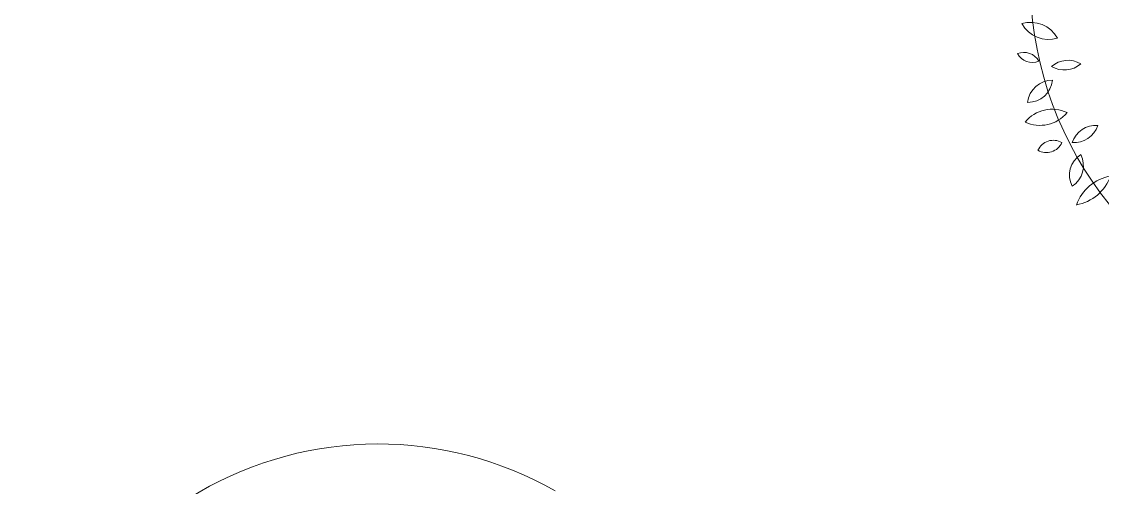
# Model space of a CAD drawing. Header units: millimetres. Extents: x 3079 to 579737, y 1565 to 1161826.
# Drawn here: x 160141 to 175297, y 1069482 to 1076013 of the extents above; entities that cross this region are included whole.
import ezdxf

# ---------------------------------------------------------------- set-up
doc = ezdxf.new("R2010")
doc.units = ezdxf.units.MM
doc.layers.add('TREES', color=72, linetype='Continuous', lineweight=5, transparency=0.05)
doc.layers.add('TWOWHEELER', color=250, linetype='Continuous', lineweight=9)

msp = doc.modelspace()

# ---------------------------------------------------------------- linework, layer by layer
at = {"layer": 'TREES'}
for centre, radius, start, end in [((174290, 1075569), 434, 29.1952, 106.7189), ((174544, 1076196), 434, 209.1952, 286.7189), ((174195, 1075344), 238, 28.1981, 112.1918), ((174315, 1075677), 238, 208.1981, 292.1918), ((174813, 1075124), 347, 58.8748, 131.2135), ((174764, 1075681), 347, 238.8748, 311.2135), ((174598, 1074841), 352, 90.2529, 173.5221), ((174248, 1075232), 352, 270.2529, 353.5221), ((174592, 1074294), 490, 64.7353, 140.5781), ((174422, 1075048), 490, 244.7353, 320.5781), ((175208, 1074204), 354, 86.0282, 161.3698), ((174897, 1074670), 354, 266.0282, 341.3698), ((174610, 1074111), 238, 59.9815, 155.6676), ((174512, 1074415), 238, 239.9815, 335.6676), ((175177, 1073861), 342, 122.5817, 207.18), ((174689, 1073993), 342, 302.5817, 27.18), ((175525, 1073231), 628, 100.3005, 160.4476), ((174820, 1074060), 628, 280.3005, 340.4476)]:
    msp.add_arc(centre, radius, start, end, dxfattribs=at)
at = {"layer": 'TWOWHEELER'}
for centre, start, end in [((179288, 1076586), 165.0279, 240.2551), ((165141, 1065091), 60.2551, 180)]:
    msp.add_arc(centre, 5000, start, end, dxfattribs=at)

doc.saveas('drawing.dxf')
